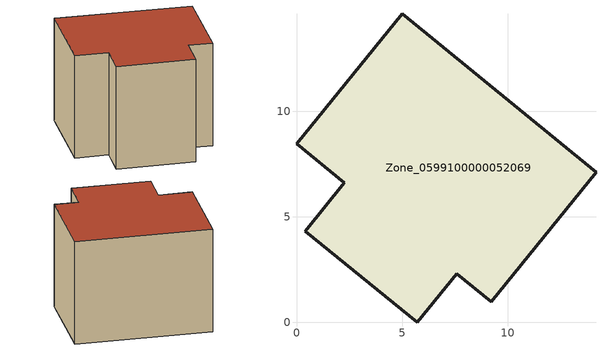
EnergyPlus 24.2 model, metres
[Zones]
Zone_0599100000052069
 floor ground (C_G): 5.01,14.62 14.19,7.11 9.23,0.97 7.6,2.31 5.72,0 0.4,4.31 2.27,6.62 0,8.46 z0
 wall outside (C_F): 2.27,6.62 0.4,4.31 5.72,0 7.6,2.31 9.23,0.97 14.19,7.11 5.01,14.62 0,8.46 2.27,6.62 z0:9.43
 roof outside (C_R): 5.01,14.62 0,8.46 2.27,6.62 0.4,4.31 5.72,0 7.6,2.31 9.23,0.97 14.19,7.11 z9.43
[BUILDING]
Pand.0599100000052069: North Axis=0; Terrain=City; Loads Convergence Tolerance Value=0.04; Temperature Convergence Tolerance Value=0.4; Solar Distribution=FullExterior; Maximum Number of Warmup Days=25; Minimum Number of Warmup Days=1
[Site:Location]
Rotterdam.The.Hague.AP_ZH_NLD Design_Conditions: Latitude=51.96; Longitude=4.45; Time Zone=1; Elevation=-4.5
[SITE:GROUNDTEMPERATURE:BUILDINGSURFACE]
18, 18, 18, 18, 18, 18, 18, 18, 18, 18, 18, 18
[MATERIAL] Thermal Absorptance=0.9; Solar Absorptance=0.7; Visible Absorptance=0.7
Name | Roughness | Thickness | Conductivity | Density | Specific Heat
G.TC.1975-1991 | MediumSmooth | 0.15 | 0.288461 | 540 | 1210
F.TC.1975-1991 | Rough | 0.3 | 0.230769 | 1920 | 840
R.TC.1975-1991 | MediumRough | 0.2 | 0.153846 | 1500 | 1000
[CONSTRUCTION]
C_G: G.TC.1975-1991
C_F: F.TC.1975-1991
C_R: R.TC.1975-1991
[ZONE]
Zone_0599100000052069: Type=1; Multiplier=1; Ceiling Height=Autocalculate; Volume=Autocalculate; Floor Area=autocalculate; Part of Total Floor Area=Yes
[ZONEINFILTRATION:DESIGNFLOWRATE]
Infil_Zone_0599100000052069: Zone or ZoneList or Space or SpaceList=Zone_0599100000052069; Schedule=AlwaysOn; Design Flow Rate Calculation Method=Flow/Area; Flow Rate per Floor Area=0.003; Constant Term Coefficient=1; Temperature Term Coefficient=0; Velocity Term Coefficient=0; Velocity Squared Term Coefficient=0
[HVACTEMPLATE:ZONE:IDEALLOADSAIRSYSTEM]
Zone_0599100000052069: Maximum Heating Supply Air Temperature=50; Minimum Cooling Supply Air Temperature=13; Maximum Heating Supply Air Humidity Ratio=0.0156; Minimum Cooling Supply Air Humidity Ratio=0.0077; Heating Limit=NoLimit; Cooling Limit=NoLimit; Dehumidification Control Type=ConstantSensibleHeatRatio; Cooling Sensible Heat Ratio=0.7; Dehumidification Setpoint=60; Humidification Control Type=None; Humidification Setpoint=30; Outdoor Air Method=None; Outdoor Air Flow Rate per Person=0.00944; Outdoor Air Flow Rate per Zone Floor Area=0; Outdoor Air Flow Rate per Zone=0; Demand Controlled Ventilation Type=None; Outdoor Air Economizer Type=NoEconomizer; Heat Recovery Type=None; Sensible Heat Recovery Effectiveness=0.7; Latent Heat Recovery Effectiveness=0.65
[ZONECONTROL:THERMOSTAT]
ThermostatControl_Zone_0599100000052069: Zone or ZoneList=Zone_0599100000052069; Control Type Schedule=DualSetpointControlType; Control 1=Thermostat_Zone_0599100000052069; Temperature Difference Between Cutout And Setpoint=0
[THERMOSTATSETPOINT:DUALSETPOINT]
Thermostat_Zone_0599100000052069: Heating Setpoint Temperature Schedule=HeatingSetpoint_Zone_0599100000052069; Cooling Setpoint Temperature Schedule=CoolingSetpoint_Zone_0599100000052069
[SCHEDULE:COMPACT]
HeatingSetpoint_Zone_0599100000052069: Through: 12/31, For: AllDays, Until: 24:00, 21
CoolingSetpoint_Zone_0599100000052069: Through: 12/31, For: AllDays, Until: 24:00, 24
DualSetpointControlType: Through: 12/31, For: AllDays, Until: 24:00, 4
AlwaysOn: Through: 12/31, For: AllDays, Until: 24:00, 1
